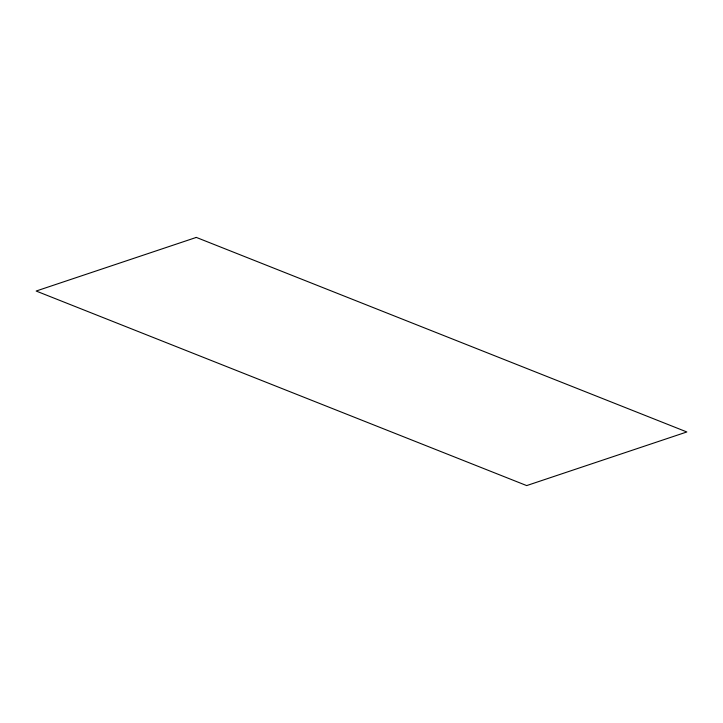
<?xml version="1.0" encoding="UTF-8"?>
<svg xmlns="http://www.w3.org/2000/svg" width="723" height="723" viewBox="0 0 723 723"><rect width="100%" height="100%" fill="white"/><g stroke="black" fill="none" stroke-linecap="round" stroke-linejoin="round"><path stroke-width="1.08" d="M196.322 237.415L36.15 291.035L526.678 485.585L686.85 431.965L196.322 237.415"/></g></svg>
